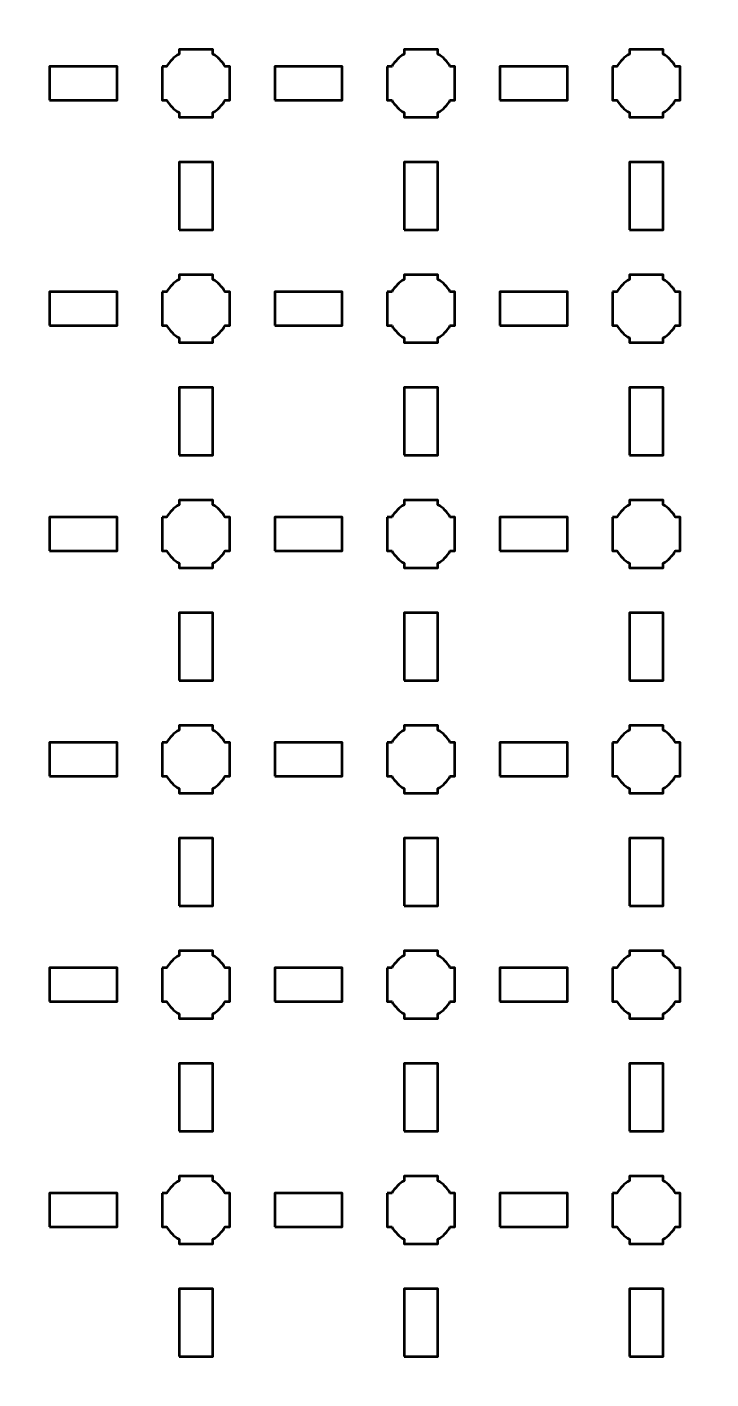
# Model space of a CAD drawing. Header units: centimetres. Extents: x -35.1 to 14.2, y -39.5 to 9.8.
# Drawn here: x 2 to 8.07, y -14.35 to -2.35 of the extents above; entities that cross this region are included whole.
import ezdxf

# ---------------------------------------------------------------- set-up
doc = ezdxf.new("R2010")
doc.units = ezdxf.units.CM
doc.header["$MEASUREMENT"] = 0
doc.layers.add('Layer 1', color=7, linetype='Continuous')

msp = doc.modelspace()

# ---------------------------------------------------------------- linework, layer by layer
at = {"layer": 'Layer 1', "color": 250, "lineweight": 53}
for points in [[(2.2, -3), (2.8, -3), (2.8, -2.7), (2.2, -2.7), (2.2, -3)], [(4.2, -3), (4.8, -3), (4.8, -2.7), (4.2, -2.7), (4.2, -3)], [(6.2, -3), (6.8, -3), (6.8, -2.7), (6.2, -2.7), (6.2, -3)], [(3.35, -4.15), (3.65, -4.15), (3.65, -3.55), (3.35, -3.55), (3.35, -4.15)], [(5.35, -4.15), (5.65, -4.15), (5.65, -3.55), (5.35, -3.55), (5.35, -4.15)], [(7.35, -4.15), (7.65, -4.15), (7.65, -3.55), (7.35, -3.55), (7.35, -4.15)], [(2.2, -5), (2.8, -5), (2.8, -4.7), (2.2, -4.7), (2.2, -5)], [(4.2, -5), (4.8, -5), (4.8, -4.7), (4.2, -4.7), (4.2, -5)], [(6.2, -5), (6.8, -5), (6.8, -4.7), (6.2, -4.7), (6.2, -5)], [(3.35, -6.15), (3.65, -6.15), (3.65, -5.55), (3.35, -5.55), (3.35, -6.15)], [(5.35, -6.15), (5.65, -6.15), (5.65, -5.55), (5.35, -5.55), (5.35, -6.15)], [(7.35, -6.15), (7.65, -6.15), (7.65, -5.55), (7.35, -5.55), (7.35, -6.15)], [(2.2, -7), (2.8, -7), (2.8, -6.7), (2.2, -6.7), (2.2, -7)], [(4.2, -7), (4.8, -7), (4.8, -6.7), (4.2, -6.7), (4.2, -7)], [(6.2, -7), (6.8, -7), (6.8, -6.7), (6.2, -6.7), (6.2, -7)], [(3.35, -8.15), (3.65, -8.15), (3.65, -7.55), (3.35, -7.55), (3.35, -8.15)], [(5.35, -8.15), (5.65, -8.15), (5.65, -7.55), (5.35, -7.55), (5.35, -8.15)], [(7.35, -8.15), (7.65, -8.15), (7.65, -7.55), (7.35, -7.55), (7.35, -8.15)], [(2.2, -9), (2.8, -9), (2.8, -8.7), (2.2, -8.7), (2.2, -9)], [(4.2, -9), (4.8, -9), (4.8, -8.7), (4.2, -8.7), (4.2, -9)], [(6.2, -9), (6.8, -9), (6.8, -8.7), (6.2, -8.7), (6.2, -9)], [(3.35, -10.15), (3.65, -10.15), (3.65, -9.55), (3.35, -9.55), (3.35, -10.15)], [(5.35, -10.15), (5.65, -10.15), (5.65, -9.55), (5.35, -9.55), (5.35, -10.15)], [(7.35, -10.15), (7.65, -10.15), (7.65, -9.55), (7.35, -9.55), (7.35, -10.15)], [(2.2, -11), (2.8, -11), (2.8, -10.7), (2.2, -10.7), (2.2, -11)], [(4.2, -11), (4.8, -11), (4.8, -10.7), (4.2, -10.7), (4.2, -11)], [(6.2, -11), (6.8, -11), (6.8, -10.7), (6.2, -10.7), (6.2, -11)], [(3.35, -12.15), (3.65, -12.15), (3.65, -11.55), (3.35, -11.55), (3.35, -12.15)], [(5.35, -12.15), (5.65, -12.15), (5.65, -11.55), (5.35, -11.55), (5.35, -12.15)], [(7.35, -12.15), (7.65, -12.15), (7.65, -11.55), (7.35, -11.55), (7.35, -12.15)], [(2.2, -13), (2.8, -13), (2.8, -12.7), (2.2, -12.7), (2.2, -13)], [(4.2, -13), (4.8, -13), (4.8, -12.7), (4.2, -12.7), (4.2, -13)], [(6.2, -13), (6.8, -13), (6.8, -12.7), (6.2, -12.7), (6.2, -13)], [(3.35, -14.15), (3.65, -14.15), (3.65, -13.55), (3.35, -13.55), (3.35, -14.15)], [(5.35, -14.15), (5.65, -14.15), (5.65, -13.55), (5.35, -13.55), (5.35, -14.15)], [(7.35, -14.15), (7.65, -14.15), (7.65, -13.55), (7.35, -13.55), (7.35, -14.15)]]:
    msp.add_lwpolyline(points, close=True, dxfattribs=at)
msp.add_open_spline([(-35.15, -39), (-35.15, -39), (-35.15, 9.3), (-35.15, 9.3), (-35.15, 9.3), (-35.15, 9.57609), (-34.92609, 9.8), (-34.65, 9.8), (-34.65, 9.8), (-34.65, 9.8), (13.65, 9.8), (13.65, 9.8), (13.65, 9.8), (13.92609, 9.8), (14.15, 9.57609), (14.15, 9.3), (14.15, 9.3), (14.15, 9.3), (14.15, -39), (14.15, -39), (14.15, -39), (14.15, -39.27609), (13.92609, -39.5), (13.65, -39.5), (13.65, -39.5), (13.65, -39.5), (-34.65, -39.5), (-34.65, -39.5), (-34.65, -39.5), (-34.92609, -39.5), (-35.15, -39.27609), (-35.15, -39)], degree=3, knots=[0, 0, 0, 0, 0.125, 0.125, 0.125, 0.125, 0.25, 0.25, 0.25, 0.25, 0.375, 0.375, 0.375, 0.375, 0.5, 0.5, 0.5, 0.5, 0.625, 0.625, 0.625, 0.625, 0.75, 0.75, 0.75, 0.75, 0.875, 0.875, 0.875, 0.875, 1, 1, 1, 1], dxfattribs=at)
at = {"layer": 'Layer 1', "lineweight": 53}
for points in [[(3.2, -2.7), (3.2, -2.7), (3.24015, -2.7), (3.24015, -2.7), (3.24015, -2.7), (3.2665, -2.65447), (3.30447, -2.6165), (3.35, -2.59015), (3.35, -2.59015), (3.35, -2.59015), (3.35, -2.55), (3.35, -2.55), (3.35, -2.55), (3.35, -2.55), (3.5, -2.55), (3.5, -2.55), (3.5, -2.55), (3.5, -2.55), (3.65, -2.55), (3.65, -2.55), (3.65, -2.55), (3.65, -2.55), (3.65, -2.59015), (3.65, -2.59015), (3.65, -2.59015), (3.69553, -2.6165), (3.7335, -2.65447), (3.75985, -2.7), (3.75985, -2.7), (3.75985, -2.7), (3.8, -2.7), (3.8, -2.7), (3.8, -2.7), (3.8, -2.7), (3.8, -2.85), (3.8, -2.85), (3.8, -2.85), (3.8, -2.85), (3.8, -3), (3.8, -3), (3.8, -3), (3.8, -3), (3.75985, -3), (3.75985, -3), (3.75985, -3), (3.7335, -3.04553), (3.69553, -3.0835), (3.65, -3.10985), (3.65, -3.10985), (3.65, -3.10985), (3.65, -3.15), (3.65, -3.15), (3.65, -3.15), (3.65, -3.15), (3.5, -3.15), (3.5, -3.15), (3.5, -3.15), (3.5, -3.15), (3.35, -3.15), (3.35, -3.15), (3.35, -3.15), (3.35, -3.15), (3.35, -3.10985), (3.35, -3.10985), (3.35, -3.10985), (3.30447, -3.0835), (3.2665, -3.04553), (3.24015, -3), (3.24015, -3), (3.24015, -3), (3.2, -3), (3.2, -3), (3.2, -3), (3.2, -3), (3.2, -2.85), (3.2, -2.85), (3.2, -2.85), (3.2, -2.85), (3.2, -2.7), (3.2, -2.7)], [(5.2, -2.7), (5.2, -2.7), (5.24015, -2.7), (5.24015, -2.7), (5.24015, -2.7), (5.2665, -2.65447), (5.30447, -2.6165), (5.35, -2.59015), (5.35, -2.59015), (5.35, -2.59015), (5.35, -2.55), (5.35, -2.55), (5.35, -2.55), (5.35, -2.55), (5.5, -2.55), (5.5, -2.55), (5.5, -2.55), (5.5, -2.55), (5.65, -2.55), (5.65, -2.55), (5.65, -2.55), (5.65, -2.55), (5.65, -2.59015), (5.65, -2.59015), (5.65, -2.59015), (5.69553, -2.6165), (5.7335, -2.65447), (5.75985, -2.7), (5.75985, -2.7), (5.75985, -2.7), (5.8, -2.7), (5.8, -2.7), (5.8, -2.7), (5.8, -2.7), (5.8, -2.85), (5.8, -2.85), (5.8, -2.85), (5.8, -2.85), (5.8, -3), (5.8, -3), (5.8, -3), (5.8, -3), (5.75985, -3), (5.75985, -3), (5.75985, -3), (5.7335, -3.04553), (5.69553, -3.0835), (5.65, -3.10985), (5.65, -3.10985), (5.65, -3.10985), (5.65, -3.15), (5.65, -3.15), (5.65, -3.15), (5.65, -3.15), (5.5, -3.15), (5.5, -3.15), (5.5, -3.15), (5.5, -3.15), (5.35, -3.15), (5.35, -3.15), (5.35, -3.15), (5.35, -3.15), (5.35, -3.10985), (5.35, -3.10985), (5.35, -3.10985), (5.30447, -3.0835), (5.2665, -3.04553), (5.24015, -3), (5.24015, -3), (5.24015, -3), (5.2, -3), (5.2, -3), (5.2, -3), (5.2, -3), (5.2, -2.85), (5.2, -2.85), (5.2, -2.85), (5.2, -2.85), (5.2, -2.7), (5.2, -2.7)], [(7.2, -2.7), (7.2, -2.7), (7.24015, -2.7), (7.24015, -2.7), (7.24015, -2.7), (7.2665, -2.65447), (7.30447, -2.6165), (7.35, -2.59015), (7.35, -2.59015), (7.35, -2.59015), (7.35, -2.55), (7.35, -2.55), (7.35, -2.55), (7.35, -2.55), (7.5, -2.55), (7.5, -2.55), (7.5, -2.55), (7.5, -2.55), (7.65, -2.55), (7.65, -2.55), (7.65, -2.55), (7.65, -2.55), (7.65, -2.59015), (7.65, -2.59015), (7.65, -2.59015), (7.69553, -2.6165), (7.7335, -2.65447), (7.75985, -2.7), (7.75985, -2.7), (7.75985, -2.7), (7.8, -2.7), (7.8, -2.7), (7.8, -2.7), (7.8, -2.7), (7.8, -2.85), (7.8, -2.85), (7.8, -2.85), (7.8, -2.85), (7.8, -3), (7.8, -3), (7.8, -3), (7.8, -3), (7.75985, -3), (7.75985, -3), (7.75985, -3), (7.7335, -3.04553), (7.69553, -3.0835), (7.65, -3.10985), (7.65, -3.10985), (7.65, -3.10985), (7.65, -3.15), (7.65, -3.15), (7.65, -3.15), (7.65, -3.15), (7.5, -3.15), (7.5, -3.15), (7.5, -3.15), (7.5, -3.15), (7.35, -3.15), (7.35, -3.15), (7.35, -3.15), (7.35, -3.15), (7.35, -3.10985), (7.35, -3.10985), (7.35, -3.10985), (7.30447, -3.0835), (7.2665, -3.04553), (7.24015, -3), (7.24015, -3), (7.24015, -3), (7.2, -3), (7.2, -3), (7.2, -3), (7.2, -3), (7.2, -2.85), (7.2, -2.85), (7.2, -2.85), (7.2, -2.85), (7.2, -2.7), (7.2, -2.7)], [(3.2, -4.7), (3.2, -4.7), (3.24015, -4.7), (3.24015, -4.7), (3.24015, -4.7), (3.2665, -4.65447), (3.30447, -4.6165), (3.35, -4.59015), (3.35, -4.59015), (3.35, -4.59015), (3.35, -4.55), (3.35, -4.55), (3.35, -4.55), (3.35, -4.55), (3.5, -4.55), (3.5, -4.55), (3.5, -4.55), (3.5, -4.55), (3.65, -4.55), (3.65, -4.55), (3.65, -4.55), (3.65, -4.55), (3.65, -4.59015), (3.65, -4.59015), (3.65, -4.59015), (3.69553, -4.6165), (3.7335, -4.65447), (3.75985, -4.7), (3.75985, -4.7), (3.75985, -4.7), (3.8, -4.7), (3.8, -4.7), (3.8, -4.7), (3.8, -4.7), (3.8, -4.85), (3.8, -4.85), (3.8, -4.85), (3.8, -4.85), (3.8, -5), (3.8, -5), (3.8, -5), (3.8, -5), (3.75985, -5), (3.75985, -5), (3.75985, -5), (3.7335, -5.04553), (3.69553, -5.0835), (3.65, -5.10985), (3.65, -5.10985), (3.65, -5.10985), (3.65, -5.15), (3.65, -5.15), (3.65, -5.15), (3.65, -5.15), (3.5, -5.15), (3.5, -5.15), (3.5, -5.15), (3.5, -5.15), (3.35, -5.15), (3.35, -5.15), (3.35, -5.15), (3.35, -5.15), (3.35, -5.10985), (3.35, -5.10985), (3.35, -5.10985), (3.30447, -5.0835), (3.2665, -5.04553), (3.24015, -5), (3.24015, -5), (3.24015, -5), (3.2, -5), (3.2, -5), (3.2, -5), (3.2, -5), (3.2, -4.85), (3.2, -4.85), (3.2, -4.85), (3.2, -4.85), (3.2, -4.7), (3.2, -4.7)], [(5.2, -4.7), (5.2, -4.7), (5.24015, -4.7), (5.24015, -4.7), (5.24015, -4.7), (5.2665, -4.65447), (5.30447, -4.6165), (5.35, -4.59015), (5.35, -4.59015), (5.35, -4.59015), (5.35, -4.55), (5.35, -4.55), (5.35, -4.55), (5.35, -4.55), (5.5, -4.55), (5.5, -4.55), (5.5, -4.55), (5.5, -4.55), (5.65, -4.55), (5.65, -4.55), (5.65, -4.55), (5.65, -4.55), (5.65, -4.59015), (5.65, -4.59015), (5.65, -4.59015), (5.69553, -4.6165), (5.7335, -4.65447), (5.75985, -4.7), (5.75985, -4.7), (5.75985, -4.7), (5.8, -4.7), (5.8, -4.7), (5.8, -4.7), (5.8, -4.7), (5.8, -4.85), (5.8, -4.85), (5.8, -4.85), (5.8, -4.85), (5.8, -5), (5.8, -5), (5.8, -5), (5.8, -5), (5.75985, -5), (5.75985, -5), (5.75985, -5), (5.7335, -5.04553), (5.69553, -5.0835), (5.65, -5.10985), (5.65, -5.10985), (5.65, -5.10985), (5.65, -5.15), (5.65, -5.15), (5.65, -5.15), (5.65, -5.15), (5.5, -5.15), (5.5, -5.15), (5.5, -5.15), (5.5, -5.15), (5.35, -5.15), (5.35, -5.15), (5.35, -5.15), (5.35, -5.15), (5.35, -5.10985), (5.35, -5.10985), (5.35, -5.10985), (5.30447, -5.0835), (5.2665, -5.04553), (5.24015, -5), (5.24015, -5), (5.24015, -5), (5.2, -5), (5.2, -5), (5.2, -5), (5.2, -5), (5.2, -4.85), (5.2, -4.85), (5.2, -4.85), (5.2, -4.85), (5.2, -4.7), (5.2, -4.7)], [(7.2, -4.7), (7.2, -4.7), (7.24015, -4.7), (7.24015, -4.7), (7.24015, -4.7), (7.2665, -4.65447), (7.30447, -4.6165), (7.35, -4.59015), (7.35, -4.59015), (7.35, -4.59015), (7.35, -4.55), (7.35, -4.55), (7.35, -4.55), (7.35, -4.55), (7.5, -4.55), (7.5, -4.55), (7.5, -4.55), (7.5, -4.55), (7.65, -4.55), (7.65, -4.55), (7.65, -4.55), (7.65, -4.55), (7.65, -4.59015), (7.65, -4.59015), (7.65, -4.59015), (7.69553, -4.6165), (7.7335, -4.65447), (7.75985, -4.7), (7.75985, -4.7), (7.75985, -4.7), (7.8, -4.7), (7.8, -4.7), (7.8, -4.7), (7.8, -4.7), (7.8, -4.85), (7.8, -4.85), (7.8, -4.85), (7.8, -4.85), (7.8, -5), (7.8, -5), (7.8, -5), (7.8, -5), (7.75985, -5), (7.75985, -5), (7.75985, -5), (7.7335, -5.04553), (7.69553, -5.0835), (7.65, -5.10985), (7.65, -5.10985), (7.65, -5.10985), (7.65, -5.15), (7.65, -5.15), (7.65, -5.15), (7.65, -5.15), (7.5, -5.15), (7.5, -5.15), (7.5, -5.15), (7.5, -5.15), (7.35, -5.15), (7.35, -5.15), (7.35, -5.15), (7.35, -5.15), (7.35, -5.10985), (7.35, -5.10985), (7.35, -5.10985), (7.30447, -5.0835), (7.2665, -5.04553), (7.24015, -5), (7.24015, -5), (7.24015, -5), (7.2, -5), (7.2, -5), (7.2, -5), (7.2, -5), (7.2, -4.85), (7.2, -4.85), (7.2, -4.85), (7.2, -4.85), (7.2, -4.7), (7.2, -4.7)], [(3.2, -6.7), (3.2, -6.7), (3.24015, -6.7), (3.24015, -6.7), (3.24015, -6.7), (3.2665, -6.65447), (3.30447, -6.6165), (3.35, -6.59015), (3.35, -6.59015), (3.35, -6.59015), (3.35, -6.55), (3.35, -6.55), (3.35, -6.55), (3.35, -6.55), (3.5, -6.55), (3.5, -6.55), (3.5, -6.55), (3.5, -6.55), (3.65, -6.55), (3.65, -6.55), (3.65, -6.55), (3.65, -6.55), (3.65, -6.59015), (3.65, -6.59015), (3.65, -6.59015), (3.69553, -6.6165), (3.7335, -6.65447), (3.75985, -6.7), (3.75985, -6.7), (3.75985, -6.7), (3.8, -6.7), (3.8, -6.7), (3.8, -6.7), (3.8, -6.7), (3.8, -6.85), (3.8, -6.85), (3.8, -6.85), (3.8, -6.85), (3.8, -7), (3.8, -7), (3.8, -7), (3.8, -7), (3.75985, -7), (3.75985, -7), (3.75985, -7), (3.7335, -7.04553), (3.69553, -7.0835), (3.65, -7.10985), (3.65, -7.10985), (3.65, -7.10985), (3.65, -7.15), (3.65, -7.15), (3.65, -7.15), (3.65, -7.15), (3.5, -7.15), (3.5, -7.15), (3.5, -7.15), (3.5, -7.15), (3.35, -7.15), (3.35, -7.15), (3.35, -7.15), (3.35, -7.15), (3.35, -7.10985), (3.35, -7.10985), (3.35, -7.10985), (3.30447, -7.0835), (3.2665, -7.04553), (3.24015, -7), (3.24015, -7), (3.24015, -7), (3.2, -7), (3.2, -7), (3.2, -7), (3.2, -7), (3.2, -6.85), (3.2, -6.85), (3.2, -6.85), (3.2, -6.85), (3.2, -6.7), (3.2, -6.7)], [(5.2, -6.7), (5.2, -6.7), (5.24015, -6.7), (5.24015, -6.7), (5.24015, -6.7), (5.2665, -6.65447), (5.30447, -6.6165), (5.35, -6.59015), (5.35, -6.59015), (5.35, -6.59015), (5.35, -6.55), (5.35, -6.55), (5.35, -6.55), (5.35, -6.55), (5.5, -6.55), (5.5, -6.55), (5.5, -6.55), (5.5, -6.55), (5.65, -6.55), (5.65, -6.55), (5.65, -6.55), (5.65, -6.55), (5.65, -6.59015), (5.65, -6.59015), (5.65, -6.59015), (5.69553, -6.6165), (5.7335, -6.65447), (5.75985, -6.7), (5.75985, -6.7), (5.75985, -6.7), (5.8, -6.7), (5.8, -6.7), (5.8, -6.7), (5.8, -6.7), (5.8, -6.85), (5.8, -6.85), (5.8, -6.85), (5.8, -6.85), (5.8, -7), (5.8, -7), (5.8, -7), (5.8, -7), (5.75985, -7), (5.75985, -7), (5.75985, -7), (5.7335, -7.04553), (5.69553, -7.0835), (5.65, -7.10985), (5.65, -7.10985), (5.65, -7.10985), (5.65, -7.15), (5.65, -7.15), (5.65, -7.15), (5.65, -7.15), (5.5, -7.15), (5.5, -7.15), (5.5, -7.15), (5.5, -7.15), (5.35, -7.15), (5.35, -7.15), (5.35, -7.15), (5.35, -7.15), (5.35, -7.10985), (5.35, -7.10985), (5.35, -7.10985), (5.30447, -7.0835), (5.2665, -7.04553), (5.24015, -7), (5.24015, -7), (5.24015, -7), (5.2, -7), (5.2, -7), (5.2, -7), (5.2, -7), (5.2, -6.85), (5.2, -6.85), (5.2, -6.85), (5.2, -6.85), (5.2, -6.7), (5.2, -6.7)], [(7.2, -6.7), (7.2, -6.7), (7.24015, -6.7), (7.24015, -6.7), (7.24015, -6.7), (7.2665, -6.65447), (7.30447, -6.6165), (7.35, -6.59015), (7.35, -6.59015), (7.35, -6.59015), (7.35, -6.55), (7.35, -6.55), (7.35, -6.55), (7.35, -6.55), (7.5, -6.55), (7.5, -6.55), (7.5, -6.55), (7.5, -6.55), (7.65, -6.55), (7.65, -6.55), (7.65, -6.55), (7.65, -6.55), (7.65, -6.59015), (7.65, -6.59015), (7.65, -6.59015), (7.69553, -6.6165), (7.7335, -6.65447), (7.75985, -6.7), (7.75985, -6.7), (7.75985, -6.7), (7.8, -6.7), (7.8, -6.7), (7.8, -6.7), (7.8, -6.7), (7.8, -6.85), (7.8, -6.85), (7.8, -6.85), (7.8, -6.85), (7.8, -7), (7.8, -7), (7.8, -7), (7.8, -7), (7.75985, -7), (7.75985, -7), (7.75985, -7), (7.7335, -7.04553), (7.69553, -7.0835), (7.65, -7.10985), (7.65, -7.10985), (7.65, -7.10985), (7.65, -7.15), (7.65, -7.15), (7.65, -7.15), (7.65, -7.15), (7.5, -7.15), (7.5, -7.15), (7.5, -7.15), (7.5, -7.15), (7.35, -7.15), (7.35, -7.15), (7.35, -7.15), (7.35, -7.15), (7.35, -7.10985), (7.35, -7.10985), (7.35, -7.10985), (7.30447, -7.0835), (7.2665, -7.04553), (7.24015, -7), (7.24015, -7), (7.24015, -7), (7.2, -7), (7.2, -7), (7.2, -7), (7.2, -7), (7.2, -6.85), (7.2, -6.85), (7.2, -6.85), (7.2, -6.85), (7.2, -6.7), (7.2, -6.7)], [(3.2, -8.7), (3.2, -8.7), (3.24015, -8.7), (3.24015, -8.7), (3.24015, -8.7), (3.2665, -8.65447), (3.30447, -8.6165), (3.35, -8.59015), (3.35, -8.59015), (3.35, -8.59015), (3.35, -8.55), (3.35, -8.55), (3.35, -8.55), (3.35, -8.55), (3.5, -8.55), (3.5, -8.55), (3.5, -8.55), (3.5, -8.55), (3.65, -8.55), (3.65, -8.55), (3.65, -8.55), (3.65, -8.55), (3.65, -8.59015), (3.65, -8.59015), (3.65, -8.59015), (3.69553, -8.6165), (3.7335, -8.65447), (3.75985, -8.7), (3.75985, -8.7), (3.75985, -8.7), (3.8, -8.7), (3.8, -8.7), (3.8, -8.7), (3.8, -8.7), (3.8, -8.85), (3.8, -8.85), (3.8, -8.85), (3.8, -8.85), (3.8, -9), (3.8, -9), (3.8, -9), (3.8, -9), (3.75985, -9), (3.75985, -9), (3.75985, -9), (3.7335, -9.04553), (3.69553, -9.0835), (3.65, -9.10985), (3.65, -9.10985), (3.65, -9.10985), (3.65, -9.15), (3.65, -9.15), (3.65, -9.15), (3.65, -9.15), (3.5, -9.15), (3.5, -9.15), (3.5, -9.15), (3.5, -9.15), (3.35, -9.15), (3.35, -9.15), (3.35, -9.15), (3.35, -9.15), (3.35, -9.10985), (3.35, -9.10985), (3.35, -9.10985), (3.30447, -9.0835), (3.2665, -9.04553), (3.24015, -9), (3.24015, -9), (3.24015, -9), (3.2, -9), (3.2, -9), (3.2, -9), (3.2, -9), (3.2, -8.85), (3.2, -8.85), (3.2, -8.85), (3.2, -8.85), (3.2, -8.7), (3.2, -8.7)], [(5.2, -8.7), (5.2, -8.7), (5.24015, -8.7), (5.24015, -8.7), (5.24015, -8.7), (5.2665, -8.65447), (5.30447, -8.6165), (5.35, -8.59015), (5.35, -8.59015), (5.35, -8.59015), (5.35, -8.55), (5.35, -8.55), (5.35, -8.55), (5.35, -8.55), (5.5, -8.55), (5.5, -8.55), (5.5, -8.55), (5.5, -8.55), (5.65, -8.55), (5.65, -8.55), (5.65, -8.55), (5.65, -8.55), (5.65, -8.59015), (5.65, -8.59015), (5.65, -8.59015), (5.69553, -8.6165), (5.7335, -8.65447), (5.75985, -8.7), (5.75985, -8.7), (5.75985, -8.7), (5.8, -8.7), (5.8, -8.7), (5.8, -8.7), (5.8, -8.7), (5.8, -8.85), (5.8, -8.85), (5.8, -8.85), (5.8, -8.85), (5.8, -9), (5.8, -9), (5.8, -9), (5.8, -9), (5.75985, -9), (5.75985, -9), (5.75985, -9), (5.7335, -9.04553), (5.69553, -9.0835), (5.65, -9.10985), (5.65, -9.10985), (5.65, -9.10985), (5.65, -9.15), (5.65, -9.15), (5.65, -9.15), (5.65, -9.15), (5.5, -9.15), (5.5, -9.15), (5.5, -9.15), (5.5, -9.15), (5.35, -9.15), (5.35, -9.15), (5.35, -9.15), (5.35, -9.15), (5.35, -9.10985), (5.35, -9.10985), (5.35, -9.10985), (5.30447, -9.0835), (5.2665, -9.04553), (5.24015, -9), (5.24015, -9), (5.24015, -9), (5.2, -9), (5.2, -9), (5.2, -9), (5.2, -9), (5.2, -8.85), (5.2, -8.85), (5.2, -8.85), (5.2, -8.85), (5.2, -8.7), (5.2, -8.7)], [(7.2, -8.7), (7.2, -8.7), (7.24015, -8.7), (7.24015, -8.7), (7.24015, -8.7), (7.2665, -8.65447), (7.30447, -8.6165), (7.35, -8.59015), (7.35, -8.59015), (7.35, -8.59015), (7.35, -8.55), (7.35, -8.55), (7.35, -8.55), (7.35, -8.55), (7.5, -8.55), (7.5, -8.55), (7.5, -8.55), (7.5, -8.55), (7.65, -8.55), (7.65, -8.55), (7.65, -8.55), (7.65, -8.55), (7.65, -8.59015), (7.65, -8.59015), (7.65, -8.59015), (7.69553, -8.6165), (7.7335, -8.65447), (7.75985, -8.7), (7.75985, -8.7), (7.75985, -8.7), (7.8, -8.7), (7.8, -8.7), (7.8, -8.7), (7.8, -8.7), (7.8, -8.85), (7.8, -8.85), (7.8, -8.85), (7.8, -8.85), (7.8, -9), (7.8, -9), (7.8, -9), (7.8, -9), (7.75985, -9), (7.75985, -9), (7.75985, -9), (7.7335, -9.04553), (7.69553, -9.0835), (7.65, -9.10985), (7.65, -9.10985), (7.65, -9.10985), (7.65, -9.15), (7.65, -9.15), (7.65, -9.15), (7.65, -9.15), (7.5, -9.15), (7.5, -9.15), (7.5, -9.15), (7.5, -9.15), (7.35, -9.15), (7.35, -9.15), (7.35, -9.15), (7.35, -9.15), (7.35, -9.10985), (7.35, -9.10985), (7.35, -9.10985), (7.30447, -9.0835), (7.2665, -9.04553), (7.24015, -9), (7.24015, -9), (7.24015, -9), (7.2, -9), (7.2, -9), (7.2, -9), (7.2, -9), (7.2, -8.85), (7.2, -8.85), (7.2, -8.85), (7.2, -8.85), (7.2, -8.7), (7.2, -8.7)], [(3.2, -10.7), (3.2, -10.7), (3.24015, -10.7), (3.24015, -10.7), (3.24015, -10.7), (3.2665, -10.65447), (3.30447, -10.6165), (3.35, -10.59015), (3.35, -10.59015), (3.35, -10.59015), (3.35, -10.55), (3.35, -10.55), (3.35, -10.55), (3.35, -10.55), (3.5, -10.55), (3.5, -10.55), (3.5, -10.55), (3.5, -10.55), (3.65, -10.55), (3.65, -10.55), (3.65, -10.55), (3.65, -10.55), (3.65, -10.59015), (3.65, -10.59015), (3.65, -10.59015), (3.69553, -10.6165), (3.7335, -10.65447), (3.75985, -10.7), (3.75985, -10.7), (3.75985, -10.7), (3.8, -10.7), (3.8, -10.7), (3.8, -10.7), (3.8, -10.7), (3.8, -10.85), (3.8, -10.85), (3.8, -10.85), (3.8, -10.85), (3.8, -11), (3.8, -11), (3.8, -11), (3.8, -11), (3.75985, -11), (3.75985, -11), (3.75985, -11), (3.7335, -11.04553), (3.69553, -11.0835), (3.65, -11.10985), (3.65, -11.10985), (3.65, -11.10985), (3.65, -11.15), (3.65, -11.15), (3.65, -11.15), (3.65, -11.15), (3.5, -11.15), (3.5, -11.15), (3.5, -11.15), (3.5, -11.15), (3.35, -11.15), (3.35, -11.15), (3.35, -11.15), (3.35, -11.15), (3.35, -11.10985), (3.35, -11.10985), (3.35, -11.10985), (3.30447, -11.0835), (3.2665, -11.04553), (3.24015, -11), (3.24015, -11), (3.24015, -11), (3.2, -11), (3.2, -11), (3.2, -11), (3.2, -11), (3.2, -10.85), (3.2, -10.85), (3.2, -10.85), (3.2, -10.85), (3.2, -10.7), (3.2, -10.7)], [(5.2, -10.7), (5.2, -10.7), (5.24015, -10.7), (5.24015, -10.7), (5.24015, -10.7), (5.2665, -10.65447), (5.30447, -10.6165), (5.35, -10.59015), (5.35, -10.59015), (5.35, -10.59015), (5.35, -10.55), (5.35, -10.55), (5.35, -10.55), (5.35, -10.55), (5.5, -10.55), (5.5, -10.55), (5.5, -10.55), (5.5, -10.55), (5.65, -10.55), (5.65, -10.55), (5.65, -10.55), (5.65, -10.55), (5.65, -10.59015), (5.65, -10.59015), (5.65, -10.59015), (5.69553, -10.6165), (5.7335, -10.65447), (5.75985, -10.7), (5.75985, -10.7), (5.75985, -10.7), (5.8, -10.7), (5.8, -10.7), (5.8, -10.7), (5.8, -10.7), (5.8, -10.85), (5.8, -10.85), (5.8, -10.85), (5.8, -10.85), (5.8, -11), (5.8, -11), (5.8, -11), (5.8, -11), (5.75985, -11), (5.75985, -11), (5.75985, -11), (5.7335, -11.04553), (5.69553, -11.0835), (5.65, -11.10985), (5.65, -11.10985), (5.65, -11.10985), (5.65, -11.15), (5.65, -11.15), (5.65, -11.15), (5.65, -11.15), (5.5, -11.15), (5.5, -11.15), (5.5, -11.15), (5.5, -11.15), (5.35, -11.15), (5.35, -11.15), (5.35, -11.15), (5.35, -11.15), (5.35, -11.10985), (5.35, -11.10985), (5.35, -11.10985), (5.30447, -11.0835), (5.2665, -11.04553), (5.24015, -11), (5.24015, -11), (5.24015, -11), (5.2, -11), (5.2, -11), (5.2, -11), (5.2, -11), (5.2, -10.85), (5.2, -10.85), (5.2, -10.85), (5.2, -10.85), (5.2, -10.7), (5.2, -10.7)], [(7.2, -10.7), (7.2, -10.7), (7.24015, -10.7), (7.24015, -10.7), (7.24015, -10.7), (7.2665, -10.65447), (7.30447, -10.6165), (7.35, -10.59015), (7.35, -10.59015), (7.35, -10.59015), (7.35, -10.55), (7.35, -10.55), (7.35, -10.55), (7.35, -10.55), (7.5, -10.55), (7.5, -10.55), (7.5, -10.55), (7.5, -10.55), (7.65, -10.55), (7.65, -10.55), (7.65, -10.55), (7.65, -10.55), (7.65, -10.59015), (7.65, -10.59015), (7.65, -10.59015), (7.69553, -10.6165), (7.7335, -10.65447), (7.75985, -10.7), (7.75985, -10.7), (7.75985, -10.7), (7.8, -10.7), (7.8, -10.7), (7.8, -10.7), (7.8, -10.7), (7.8, -10.85), (7.8, -10.85), (7.8, -10.85), (7.8, -10.85), (7.8, -11), (7.8, -11), (7.8, -11), (7.8, -11), (7.75985, -11), (7.75985, -11), (7.75985, -11), (7.7335, -11.04553), (7.69553, -11.0835), (7.65, -11.10985), (7.65, -11.10985), (7.65, -11.10985), (7.65, -11.15), (7.65, -11.15), (7.65, -11.15), (7.65, -11.15), (7.5, -11.15), (7.5, -11.15), (7.5, -11.15), (7.5, -11.15), (7.35, -11.15), (7.35, -11.15), (7.35, -11.15), (7.35, -11.15), (7.35, -11.10985), (7.35, -11.10985), (7.35, -11.10985), (7.30447, -11.0835), (7.2665, -11.04553), (7.24015, -11), (7.24015, -11), (7.24015, -11), (7.2, -11), (7.2, -11), (7.2, -11), (7.2, -11), (7.2, -10.85), (7.2, -10.85), (7.2, -10.85), (7.2, -10.85), (7.2, -10.7), (7.2, -10.7)], [(3.2, -12.7), (3.2, -12.7), (3.24015, -12.7), (3.24015, -12.7), (3.24015, -12.7), (3.2665, -12.65447), (3.30447, -12.6165), (3.35, -12.59015), (3.35, -12.59015), (3.35, -12.59015), (3.35, -12.55), (3.35, -12.55), (3.35, -12.55), (3.35, -12.55), (3.5, -12.55), (3.5, -12.55), (3.5, -12.55), (3.5, -12.55), (3.65, -12.55), (3.65, -12.55), (3.65, -12.55), (3.65, -12.55), (3.65, -12.59015), (3.65, -12.59015), (3.65, -12.59015), (3.69553, -12.6165), (3.7335, -12.65447), (3.75985, -12.7), (3.75985, -12.7), (3.75985, -12.7), (3.8, -12.7), (3.8, -12.7), (3.8, -12.7), (3.8, -12.7), (3.8, -12.85), (3.8, -12.85), (3.8, -12.85), (3.8, -12.85), (3.8, -13), (3.8, -13), (3.8, -13), (3.8, -13), (3.75985, -13), (3.75985, -13), (3.75985, -13), (3.7335, -13.04553), (3.69553, -13.0835), (3.65, -13.10985), (3.65, -13.10985), (3.65, -13.10985), (3.65, -13.15), (3.65, -13.15), (3.65, -13.15), (3.65, -13.15), (3.5, -13.15), (3.5, -13.15), (3.5, -13.15), (3.5, -13.15), (3.35, -13.15), (3.35, -13.15), (3.35, -13.15), (3.35, -13.15), (3.35, -13.10985), (3.35, -13.10985), (3.35, -13.10985), (3.30447, -13.0835), (3.2665, -13.04553), (3.24015, -13), (3.24015, -13), (3.24015, -13), (3.2, -13), (3.2, -13), (3.2, -13), (3.2, -13), (3.2, -12.85), (3.2, -12.85), (3.2, -12.85), (3.2, -12.85), (3.2, -12.7), (3.2, -12.7)], [(5.2, -12.7), (5.2, -12.7), (5.24015, -12.7), (5.24015, -12.7), (5.24015, -12.7), (5.2665, -12.65447), (5.30447, -12.6165), (5.35, -12.59015), (5.35, -12.59015), (5.35, -12.59015), (5.35, -12.55), (5.35, -12.55), (5.35, -12.55), (5.35, -12.55), (5.5, -12.55), (5.5, -12.55), (5.5, -12.55), (5.5, -12.55), (5.65, -12.55), (5.65, -12.55), (5.65, -12.55), (5.65, -12.55), (5.65, -12.59015), (5.65, -12.59015), (5.65, -12.59015), (5.69553, -12.6165), (5.7335, -12.65447), (5.75985, -12.7), (5.75985, -12.7), (5.75985, -12.7), (5.8, -12.7), (5.8, -12.7), (5.8, -12.7), (5.8, -12.7), (5.8, -12.85), (5.8, -12.85), (5.8, -12.85), (5.8, -12.85), (5.8, -13), (5.8, -13), (5.8, -13), (5.8, -13), (5.75985, -13), (5.75985, -13), (5.75985, -13), (5.7335, -13.04553), (5.69553, -13.0835), (5.65, -13.10985), (5.65, -13.10985), (5.65, -13.10985), (5.65, -13.15), (5.65, -13.15), (5.65, -13.15), (5.65, -13.15), (5.5, -13.15), (5.5, -13.15), (5.5, -13.15), (5.5, -13.15), (5.35, -13.15), (5.35, -13.15), (5.35, -13.15), (5.35, -13.15), (5.35, -13.10985), (5.35, -13.10985), (5.35, -13.10985), (5.30447, -13.0835), (5.2665, -13.04553), (5.24015, -13), (5.24015, -13), (5.24015, -13), (5.2, -13), (5.2, -13), (5.2, -13), (5.2, -13), (5.2, -12.85), (5.2, -12.85), (5.2, -12.85), (5.2, -12.85), (5.2, -12.7), (5.2, -12.7)], [(7.2, -12.7), (7.2, -12.7), (7.24015, -12.7), (7.24015, -12.7), (7.24015, -12.7), (7.2665, -12.65447), (7.30447, -12.6165), (7.35, -12.59015), (7.35, -12.59015), (7.35, -12.59015), (7.35, -12.55), (7.35, -12.55), (7.35, -12.55), (7.35, -12.55), (7.5, -12.55), (7.5, -12.55), (7.5, -12.55), (7.5, -12.55), (7.65, -12.55), (7.65, -12.55), (7.65, -12.55), (7.65, -12.55), (7.65, -12.59015), (7.65, -12.59015), (7.65, -12.59015), (7.69553, -12.6165), (7.7335, -12.65447), (7.75985, -12.7), (7.75985, -12.7), (7.75985, -12.7), (7.8, -12.7), (7.8, -12.7), (7.8, -12.7), (7.8, -12.7), (7.8, -12.85), (7.8, -12.85), (7.8, -12.85), (7.8, -12.85), (7.8, -13), (7.8, -13), (7.8, -13), (7.8, -13), (7.75985, -13), (7.75985, -13), (7.75985, -13), (7.7335, -13.04553), (7.69553, -13.0835), (7.65, -13.10985), (7.65, -13.10985), (7.65, -13.10985), (7.65, -13.15), (7.65, -13.15), (7.65, -13.15), (7.65, -13.15), (7.5, -13.15), (7.5, -13.15), (7.5, -13.15), (7.5, -13.15), (7.35, -13.15), (7.35, -13.15), (7.35, -13.15), (7.35, -13.15), (7.35, -13.10985), (7.35, -13.10985), (7.35, -13.10985), (7.30447, -13.0835), (7.2665, -13.04553), (7.24015, -13), (7.24015, -13), (7.24015, -13), (7.2, -13), (7.2, -13), (7.2, -13), (7.2, -13), (7.2, -12.85), (7.2, -12.85), (7.2, -12.85), (7.2, -12.85), (7.2, -12.7), (7.2, -12.7)]]:
    msp.add_open_spline(points, degree=3, knots=[0, 0, 0, 0, 0.05, 0.05, 0.05, 0.05, 0.1, 0.1, 0.1, 0.1, 0.15, 0.15, 0.15, 0.15, 0.2, 0.2, 0.2, 0.2, 0.25, 0.25, 0.25, 0.25, 0.3, 0.3, 0.3, 0.3, 0.35, 0.35, 0.35, 0.35, 0.4, 0.4, 0.4, 0.4, 0.45, 0.45, 0.45, 0.45, 0.5, 0.5, 0.5, 0.5, 0.55, 0.55, 0.55, 0.55, 0.6, 0.6, 0.6, 0.6, 0.65, 0.65, 0.65, 0.65, 0.7, 0.7, 0.7, 0.7, 0.75, 0.75, 0.75, 0.75, 0.8, 0.8, 0.8, 0.8, 0.85, 0.85, 0.85, 0.85, 0.9, 0.9, 0.9, 0.9, 0.95, 0.95, 0.95, 0.95, 1, 1, 1, 1], dxfattribs=at)

doc.saveas('drawing.dxf')
